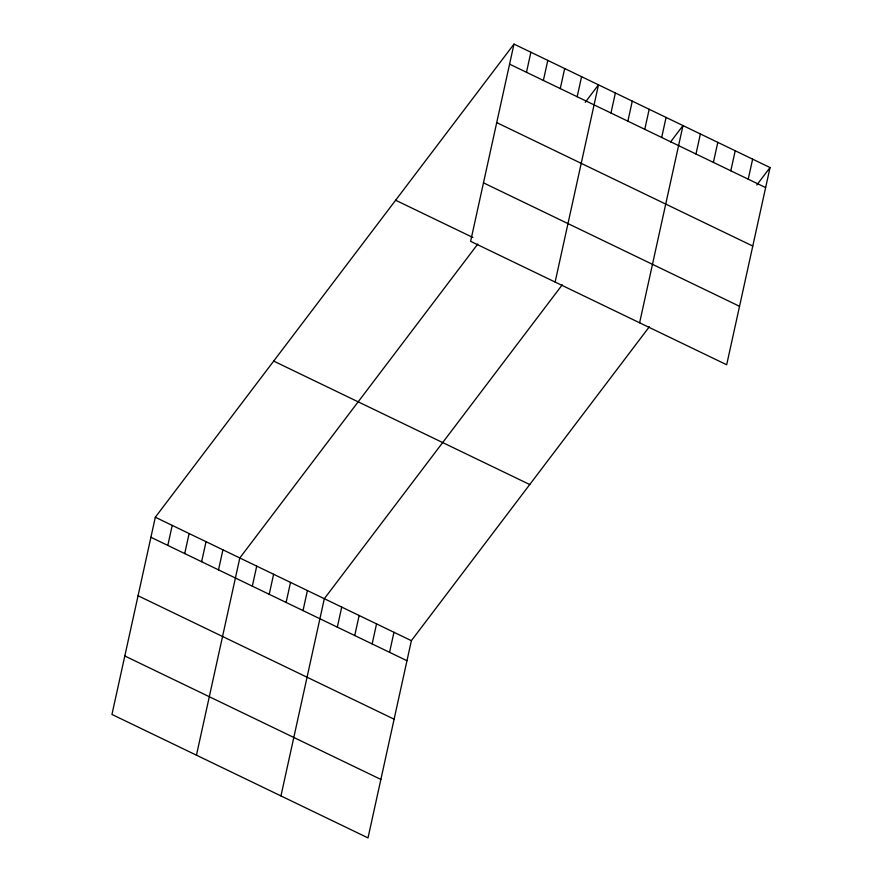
<?xml version="1.0" encoding="UTF-8"?>
<svg xmlns="http://www.w3.org/2000/svg" width="882" height="882" viewBox="0 0 882 882"><rect width="100%" height="100%" fill="white"/><g stroke="black" fill="none" stroke-linecap="round" stroke-linejoin="round"><path stroke-width="1.32" d="M513.986 44.1L470.624 241.326L726.68 364.762L770.041 167.547L513.986 44.1L155.32 517.238L111.959 714.453L368.014 837.9L411.376 640.674L649.339 326.77M167.812 545.418L172.222 525.385M184.713 553.565L189.123 533.533M201.614 561.713L206.024 541.68M218.516 569.86L222.925 549.828M196.454 755.19L239.816 557.964L477.779 244.06M252.318 586.155L256.717 566.112M269.208 594.303L273.618 574.259M286.11 602.45L290.52 582.407M303.011 610.598L307.421 590.554M280.95 795.928L324.322 598.702L562.275 284.798M337.321 627.135L341.731 607.103M354.74 635.536L359.139 615.493M372.149 643.926L376.548 623.883M389.557 652.316L393.967 632.284M526.477 72.291L530.887 52.247M543.378 80.438L547.788 60.395M560.279 88.586L564.689 68.542M577.181 96.733L581.58 76.69M555.12 282.064L598.481 84.837L585.24 102.301M610.972 113.017L615.382 92.985M627.874 121.165L632.284 101.132M644.775 129.312L649.185 109.28M661.676 137.46L666.086 117.427M639.615 322.801L682.988 125.575L670.563 141.947M695.986 154.008L700.396 133.965M713.395 162.398L717.805 142.355M730.814 170.788L735.213 150.756M748.223 179.189L752.633 159.146M756.8 185.011L770.041 167.547M509.575 64.143L765.631 187.579M496.72 122.609L752.776 246.056M483.479 182.85L739.535 306.297M395.632 200.236L472.884 237.479M273.685 361.102L529.74 484.538M155.32 517.238L411.376 640.674M150.91 537.27L406.966 660.717M138.055 595.747L394.111 719.183M124.814 655.988L380.87 779.434"/></g></svg>
